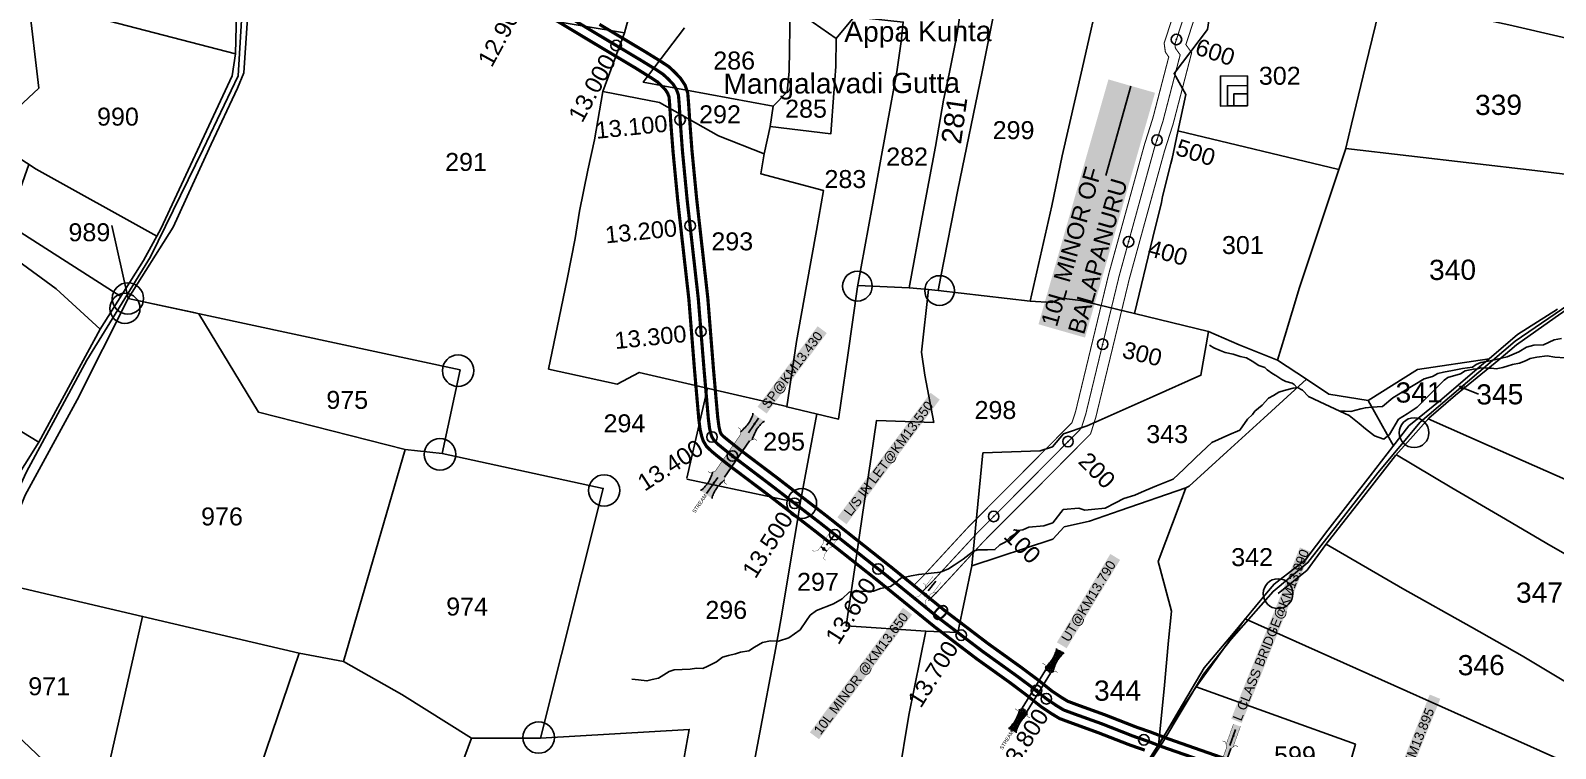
# Model space of a CAD drawing. Header units: millimetres. Extents: x 191342 to 235284, y 1600297 to 1616674.
# Drawn here: x 197835 to 199280, y 1610168 to 1610848 of the extents above; entities that cross this region are included whole.
import ezdxf
from ezdxf.enums import TextEntityAlignment as Align

# ---------------------------------------------------------------- set-up
doc = ezdxf.new("R2010")
doc.units = ezdxf.units.MM
doc.header["$LTSCALE"] = 15
doc.header["$PDMODE"] = 32
doc.header["$PDSIZE"] = 10
doc.linetypes.add('ACAD_ISO02W100', pattern=[15, 12, -3])
doc.linetypes.add('HIDDEN2', pattern=[0.1875, 0.125, -0.0625])
for name, color, linetype in [('BOUNDRY STONES', 240, 'Continuous'), ('CANAL1', 7, 'Continuous'), ('CS', 134, 'Continuous'), ('CSMark', 72, 'Continuous'), ('PAPER SIZE', 5, 'Continuous'), ('PLOTS', 7, 'Continuous'), ('PLOTS NO', 7, 'Continuous'), ('ROADS', 1, 'Continuous'), ('STREAMS', 4, 'Continuous'), ('STRUCTURE', 5, 'Continuous'), ('text2', 7, 'Continuous'), ('wells', 7, 'Continuous')]:
    doc.layers.add(name, color=color, linetype=linetype)
doc.styles.get("Standard").update_dxf_attribs({"font": 'arial.ttf'})
doc.dimstyles.get("Standard").update_dxf_attribs({"dimtxt": 0.18, "dimasz": 0.18, "dimexe": 0.18, "dimexo": 0.0625, "dimgap": 0.09, "dimtad": 0, "dimtih": 1, "dimtoh": 1, "dimdec": 4, "dimzin": 0, "dimdsep": 46, "dimtxsty": 'Standard', "dimcen": 0.09, "dimadec": 0, "dimazin": 0, "dimtfac": 1, "dimtdec": 4, "dimtofl": 0, "dimtmove": 0, "dimatfit": 3, "dimfxl": 1, "dimtolj": 1, "dimtzin": 0, "dimarcsym": 0})

# ---------------------------------------------------------------- blocks, each defined once
blk = doc.blocks.new('OT')
at = {"layer": 'STRUCTURE', "color": 190}
for points, const_width in [([(769751.4, 1706595.8), (769729.4, 1706595.8)], 0.5), ([(769751.4, 1706579), (769729.4, 1706579)], 0.5), ([(769775.2, 1706601.8), (769775.2, 1706597.8), (769769.2, 1706593.8), (769761.8, 1706593.8), (769754.4, 1706593.8), (769748.4, 1706597.8), (769748.4, 1706601.8)], 0.5), ([(769748.4, 1706573), (769748.4, 1706577), (769754.4, 1706581), (769761.8, 1706581), (769761.8, 1706581), (769761.8, 1706581), (769769.2, 1706581), (769775.2, 1706577), (769775.2, 1706573)], 0.5), ([(769761.8, 1706593.8), (769761.8, 1706581)], 2.5)]:
    blk.add_lwpolyline(points, dxfattribs=dict(at, const_width=const_width))
at = {"layer": 'STRUCTURE', "color": 0}
blk.add_circle((769761.8, 1706587.4), 1.87, dxfattribs=at)
blk.add_leader([(769732.6, 1706587.4), (769753.8, 1706587.4)], dimstyle='Standard', override={"dimasz": 10, "dimgap": 0.09, "dimtad": 0}, dxfattribs=at)
blk = doc.blocks.new('SP')
at = {"layer": 'STRUCTURE'}
h = blk.add_hatch(dxfattribs=at)
h.set_pattern_fill('DASH', color=256, scale=8, style=0)
h.set_pattern_definition([(0, (0, 0), (1, 1), [1, -1])])
edge = h.paths.add_edge_path()
edge.add_spline(control_points=[(769825.7, 1706742.1), (769825.3, 1706741.8), (769823.8, 1706740.8), (769820.9, 1706740.3), (769817, 1706739.7), (769811.4, 1706738.9), (769804, 1706739.7), (769798.4, 1706741), (769795.6, 1706741.6)], knot_values=[0, 0, 0, 0, 1.613557, 5.24513, 8.624976, 13.470124, 22.190216, 30.746377, 30.746377, 30.746377, 30.746377], degree=3, periodic=0)
edge.add_line((769795.6, 1706741.6), (769792.6, 1706739.6))
edge.add_line((769792.6, 1706739.6), (769732.6, 1706739.6))
edge.add_line((769732.6, 1706739.6), (769729.6, 1706741.6))
edge.add_spline(control_points=[(769729.6, 1706741.6), (769726.9, 1706740.9), (769721.3, 1706739.5), (769713.9, 1706738.5), (769708.3, 1706739.1), (769704.4, 1706739.6), (769701.5, 1706740), (769700, 1706741), (769699.5, 1706741.3)], knot_values=[0, 0, 0, 0, 8.556161, 17.276253, 22.121402, 25.501247, 29.13282, 30.746377, 30.746377, 30.746377, 30.746377], degree=3, periodic=0)
edge.add_line((769699.5, 1706741.3), (769699.5, 1706722.1))
edge.add_spline(control_points=[(769699.5, 1706722.1), (769700, 1706722.4), (769701.4, 1706723.4), (769704.3, 1706724), (769708.2, 1706724.5), (769713.8, 1706725.3), (769721.2, 1706724.5), (769726.8, 1706723.3), (769729.6, 1706722.6)], knot_values=[0, 0, 0, 0, 1.613557, 5.24513, 8.624976, 13.470124, 22.190216, 30.746377, 30.746377, 30.746377, 30.746377], degree=3, periodic=0)
edge.add_line((769729.6, 1706722.6), (769732.6, 1706724.6))
edge.add_line((769732.6, 1706724.6), (769792.6, 1706724.6))
edge.add_line((769792.6, 1706724.6), (769795.6, 1706722.6))
edge.add_spline(control_points=[(769795.6, 1706722.6), (769798.4, 1706723.3), (769803.9, 1706724.8), (769811.3, 1706725.8), (769817, 1706725.1), (769820.9, 1706724.7), (769823.8, 1706724.2), (769825.2, 1706723.3), (769825.7, 1706723)], knot_values=[0, 0, 0, 0, 8.556161, 17.276253, 22.121402, 25.501247, 29.13282, 30.746377, 30.746377, 30.746377, 30.746377], degree=3, periodic=0)
edge.add_line((769825.7, 1706723), (769825.7, 1706742.1))
h.paths.add_polyline_path([(769764.2, 1706732.1, -1), (769761.1, 1706732.1, -1)], flags=0)
h.paths.add_polyline_path([(769761.1, 1706732.1, 1), (769764.2, 1706732.1, 1)], flags=16)
at = {"layer": 'STRUCTURE', "const_width": 0.628}
for points in [[(769726.6, 1706747.6), (769726.6, 1706743.6), (769732.6, 1706739.6), (769792.6, 1706739.6), (769798.6, 1706743.6), (769798.6, 1706747.6)], [(769726.6, 1706716.6), (769726.6, 1706720.6), (769732.6, 1706724.6), (769792.6, 1706724.6), (769798.6, 1706720.6), (769798.6, 1706716.6)]]:
    blk.add_lwpolyline(points, dxfattribs=at)
at = {"layer": 'STRUCTURE', "color": 3}
blk.add_lwpolyline([(769732.6, 1706724.6), (769792.6, 1706724.6)], dxfattribs=at)
blk.add_lwpolyline([(769732.6, 1706724.6), (769792.6, 1706724.6)], dxfattribs=at)
at = {"layer": 'STRUCTURE', "color": 0}
blk.add_circle((769762.6, 1706732.1), 1.55, dxfattribs=at)
at = {"layer": 'STRUCTURE'}
for points in [[(769825.7, 1706742.1), (769824.3, 1706741.3), (769820.8, 1706740.3), (769817.5, 1706739.8), (769812.7, 1706739.2), (769804, 1706739.9), (769795.6, 1706741.6)], [(769699.5, 1706741.3), (769700.9, 1706740.5), (769704.4, 1706739.6), (769707.8, 1706739.2), (769712.6, 1706738.8), (769721.3, 1706739.7), (769729.6, 1706741.6)], [(769699.5, 1706722.1), (769700.9, 1706723), (769704.4, 1706724), (769707.7, 1706724.5), (769712.5, 1706725), (769721.2, 1706724.4), (769729.6, 1706722.6)], [(769825.7, 1706723), (769824.3, 1706723.8), (769820.8, 1706724.7), (769817.4, 1706725.1), (769812.6, 1706725.5), (769803.9, 1706724.6), (769795.6, 1706722.6)]]:
    blk.add_spline(points, degree=3, dxfattribs=at)
at = {"layer": 'STRUCTURE', "color": 0}
blk.add_text('STREAM', height=5, dxfattribs=at).set_placement((769684.3, 1706732.1), align=Align.MIDDLE_CENTER)
for points in [[(769727.4, 1706732.1), (769700.8, 1706732.1)], [(769824.4, 1706732.1), (769800.5, 1706732.1)]]:
    blk.add_leader(points, dimstyle='Standard', override={"dimasz": 10, "dimgap": 0.09, "dimtad": 0}, dxfattribs=at)
blk = doc.blocks.new('UT')
at = {"layer": 'STRUCTURE'}
h = blk.add_hatch(dxfattribs=at)
h.set_pattern_fill('DASH', color=150, scale=8, angle=-39.6278, style=0)
h.set_pattern_definition([(320.372247933, (-4370.464, -6260.8811), (1.40800153113, 0.132407282), [1, -1])])
h.paths.add_polyline_path([(765163, 1700681.9), (765165.6, 1700680.6), (765167.2, 1700680.3), (765169.1, 1700680), (765172.4, 1700679.6), (765176.4, 1700679.3), (765179.5, 1700679.5), (765183.1, 1700679.9), (765187.7, 1700680.9), (765188.9, 1700681.2), (765193.1, 1700682.2), (765196.1, 1700680.2), (765196.1, 1700672.2), (765193.1, 1700670.2), (765190.5, 1700670.8), (765188.1, 1700671.3), (765185.5, 1700671.8), (765183.6, 1700672.1), (765181, 1700672.5), (765180.3, 1700672.5), (765178.5, 1700672.6), (765176.7, 1700672.6), (765174.6, 1700672.5), (765172.5, 1700672.3), (765170.4, 1700672), (765168.5, 1700671.7), (765166.1, 1700671.2), (765165, 1700670.8), (765163, 1700669.7)])
h.paths.add_polyline_path([(765259.1, 1700682.2), (765256.1, 1700680.2), (765256.1, 1700672.2), (765259.1, 1700670.2), (765261.9, 1700671), (765264.4, 1700671.6), (765266.4, 1700672), (765269.1, 1700672.5), (765272.7, 1700673), (765276.1, 1700673.1), (765278.6, 1700672.9), (765281.2, 1700672.7), (765283.9, 1700672.3), (765286.4, 1700671.9), (765288, 1700671.3), (765289.2, 1700670.6), (765289.1, 1700682.7), (765287.6, 1700681.8), (765285.7, 1700681.2), (765283, 1700680.7), (765281.2, 1700680.4), (765276.7, 1700679.9), (765272.7, 1700679.9), (765268.7, 1700680.3), (765264.8, 1700681), (765261.2, 1700681.7)])
at = {"layer": 'STRUCTURE', "color": 150, "const_width": 0.628}
for points in [[(765190.1, 1700688.2), (765190.1, 1700684.2), (765196.1, 1700680.2), (765256.1, 1700680.2), (765262.1, 1700684.2), (765262.1, 1700688.2)], [(765190.1, 1700664.2), (765190.1, 1700668.2), (765196.1, 1700672.2), (765256.1, 1700672.2), (765262.1, 1700668.2), (765262.1, 1700664.2)]]:
    blk.add_lwpolyline(points, dxfattribs=at)
at = {"layer": 'STRUCTURE', "color": 150}
for points in [[(765196.1, 1700680.2), (765256.1, 1700680.2)], [(765196.1, 1700672.2), (765256.1, 1700672.2)], [(765196.1, 1700672.2), (765256.1, 1700672.2)]]:
    blk.add_lwpolyline(points, dxfattribs=at)
at = {"layer": 'STRUCTURE', "color": 0}
blk.add_circle((765226.1, 1700676.2), 1.89, dxfattribs=at)
at = {"layer": 'STRUCTURE', "color": 150}
for points in [[(765163, 1700681.9), (765164.4, 1700681.1), (765167.9, 1700680.2), (765171.2, 1700679.8), (765176.1, 1700679.4), (765184.7, 1700680.3), (765193.1, 1700682.2)], [(765163, 1700669.7), (765164.3, 1700670.6), (765167.8, 1700671.6), (765171.2, 1700672.1), (765176, 1700672.6), (765184.7, 1700672), (765193.1, 1700670.2)], [(765289.1, 1700682.7), (765287.8, 1700681.9), (765284.3, 1700680.9), (765280.9, 1700680.4), (765276.1, 1700679.8), (765267.4, 1700680.5), (765259.1, 1700682.2)], [(765289.2, 1700670.6), (765287.8, 1700671.4), (765284.2, 1700672.3), (765280.9, 1700672.7), (765276.1, 1700673.1), (765267.4, 1700672.2), (765259.1, 1700670.2)]]:
    blk.add_spline(points, degree=3, dxfattribs=at)
at = {"layer": 'STRUCTURE', "color": 0}
blk.add_text('STREAM', height=5, dxfattribs=at).set_placement((765148.2, 1700675.8), align=Align.MIDDLE_CENTER)
for points in [[(765190.9, 1700676), (765164.2, 1700675.8)], [(765289.3, 1700676.7), (765265.4, 1700676.4)]]:
    blk.add_leader(points, dimstyle='Standard', override={"dimasz": 10, "dimgap": 0.09, "dimtad": 0}, dxfattribs=at)
blk = doc.blocks.new('SLB')
at = {"layer": 'STRUCTURE'}
h = blk.add_hatch(dxfattribs=at)
h.set_pattern_fill('DOTS', color=6, scale=20, angle=320.3722, style=0)
h.set_pattern_definition([(320.372247934, (-159.4327, -72.9564), (1.2786241598, 0.5641323054), [0, -1.25])])
h.paths.add_polyline_path([(769699.5, 1706871.1), (769699.5, 1706861.1), (769729.1, 1706861.1), (769732.1, 1706863.1), (769792.1, 1706863.1), (769795.1, 1706861.1), (769824.7, 1706861.1), (769824.7, 1706871.1), (769795.1, 1706871.1), (769792.1, 1706869.1), (769732.1, 1706869.1), (769729.1, 1706871.1)])
at = {"layer": 'STRUCTURE', "color": 6, "linetype": 'ACAD_ISO02W100', "ltscale": 0.5, "const_width": 0.5}
for points in [[(769699.5, 1706871.1), (769729.1, 1706871.1)], [(769795.1, 1706871.1), (769824.7, 1706871.1)], [(769699.5, 1706861.1), (769729.1, 1706861.1)], [(769795.1, 1706861.1), (769824.7, 1706861.1)]]:
    blk.add_lwpolyline(points, dxfattribs=at)
at = {"layer": 'STRUCTURE', "color": 6, "const_width": 0.628}
for points in [[(769726.1, 1706877.1), (769726.1, 1706873.1), (769732.1, 1706869.1), (769792.1, 1706869.1), (769798.1, 1706873.1), (769798.1, 1706877.1)], [(769726.1, 1706855.1), (769726.1, 1706859.1), (769732.1, 1706863.1), (769792.1, 1706863.1), (769798.1, 1706859.1), (769798.1, 1706855.1)]]:
    blk.add_lwpolyline(points, dxfattribs=at)
at = {"layer": 'STRUCTURE', "color": 6}
blk.add_lwpolyline([(769732.1, 1706863.1), (769792.1, 1706863.1)], dxfattribs=at)
blk.add_lwpolyline([(769732.1, 1706863.1), (769792.1, 1706863.1)], dxfattribs=at)
at = {"layer": 'STRUCTURE', "color": 0}
blk.add_circle((769762.1, 1706866.1), 1.24, dxfattribs=at)
for points in [[(769703.8, 1706866), (769726.7, 1706866)], [(769818.6, 1706865.8), (769795.7, 1706865.8)]]:
    blk.add_leader(points, dimstyle='Standard', override={"dimasz": 10, "dimgap": 0.09, "dimtad": 0}, dxfattribs=at)

msp = doc.modelspace()

# ---------------------------------------------------------------- linework, layer by layer
at = {"layer": 'BOUNDRY STONES', "color": 1}
for points in [[(197927.1, 1610594.2), (197911.6, 1610663.2)], [(197927.1, 1610594.2), (197991, 1610580.5)]]:
    msp.add_lwpolyline(points, dxfattribs=at)
for centre, radius in [((198618.3, 1610605.9), 14.1), ((197926.9, 1610594.2), 14.9), ((198696.2, 1610601.7), 14.1), ((197924.1, 1610584.8), 14.3), ((198239.9, 1610525.9), 14.9), ((199145.9, 1610467.1), 14.1), ((198222.7, 1610446.6), 14.9), ((198378.3, 1610412.4), 14.9), ((198565.6, 1610400.1), 14.1), ((199017, 1610314.7), 14.1), ((198316.2, 1610178.5), 14.9)]:
    msp.add_circle(centre, radius, dxfattribs=at)
at = {"layer": 'CANAL1', "color": 200}
for points, const_width in [([(198671.5, 1610322.3), (198680.6, 1610331.4), (198724, 1610378.4), (198767.1, 1610421.6), (198821.7, 1610476.7), (198825.1, 1610487.2), (198856.6, 1610617.7), (198890.3, 1610739.7), (198898.3, 1610764.9), (198913.4, 1610822.9), (198910.2, 1610827.5), (198909, 1610836), (198940.8, 1610932.7)], 1), ([(198685.7, 1610308.2), (198695, 1610317.6), (198738.4, 1610364.6), (198781.3, 1610407.5), (198839.3, 1610466), (198844.3, 1610481.9), (198876, 1610612.7), (198909.4, 1610734), (198917.5, 1610759.3), (198935.1, 1610826.9), (198929.6, 1610834.6), (198959.7, 1610926.1)], 1), ([(198319.6, 1610865.4), (198364.5, 1610838.4), (198407.9, 1610812.5), (198422, 1610803.7), (198428.6, 1610799.4), (198432.4, 1610795.9), (198436.5, 1610791.6), (198438.6, 1610788.3), (198439.8, 1610785), (198440.4, 1610777.9), (198441.5, 1610760), (198443.6, 1610732.9), (198448.1, 1610686.3), (198458.6, 1610593.3), (198464, 1610525.8), (198468, 1610479.9), (198469.3, 1610469.7), (198470.8, 1610463.6), (198472.3, 1610459.2), (198475.3, 1610454.2), (198479.9, 1610449.7), (198485.2, 1610445.3), (198495.6, 1610437), (198531.2, 1610410.2), (198578.7, 1610373.6), (198639.4, 1610325.6), (198691.6, 1610283.2), (198731.6, 1610252.8), (198763.1, 1610230.3), (198778.9, 1610218.4), (198792.2, 1610207.8), (198801.9, 1610201.3), (198809.8, 1610196.5), (198821.4, 1610192.2), (198846.7, 1610183), (198876.8, 1610171.3), (198890.7, 1610166.5)], 3), ([(198373.8, 1610853.8), (198417.3, 1610827.8), (198431.7, 1610818.9), (198439.6, 1610813.7), (198445, 1610808.7), (198450.6, 1610802.8), (198454.9, 1610796.4), (198457.5, 1610788.9), (198458.3, 1610779.2), (198459.5, 1610761.2), (198461.5, 1610734.5), (198466, 1610688.2), (198476.5, 1610595), (198481.9, 1610527.3), (198485.9, 1610481.9), (198487.1, 1610472.9), (198488.1, 1610468.6), (198488.7, 1610466.8), (198489.5, 1610465.5), (198491.9, 1610463.1), (198496.6, 1610459.3), (198506.7, 1610451.2), (198542.1, 1610424.5), (198589.7, 1610387.8), (198650.6, 1610339.6), (198702.7, 1610297.4), (198742.3, 1610267.3), (198773.7, 1610244.8), (198789.9, 1610232.7), (198802.8, 1610222.4), (198811.6, 1610216.5), (198817.7, 1610212.8), (198827.6, 1610209.1), (198853.1, 1610199.9), (198883, 1610188.2), (198896.9, 1610183.4), (198911.4, 1610177.8), (198969.1, 1610157.6)], 3)]:
    msp.add_lwpolyline(points, dxfattribs=dict(at, const_width=const_width))
at = {"layer": 'CANAL1', "color": 1, "linetype": 'HIDDEN2', "ltscale": 4, "const_width": 1}
msp.add_lwpolyline([(198678.6, 1610315.3), (198687.8, 1610324.5), (198731.2, 1610371.5), (198774.2, 1610414.6), (198830.5, 1610471.3), (198834.7, 1610484.6), (198866.3, 1610615.2), (198899.8, 1610736.8), (198907.9, 1610762.1), (198924.2, 1610824.9), (198919.7, 1610831.2), (198919.2, 1610835), (198950.2, 1610929.4)], dxfattribs=at)
at = {"layer": 'CANAL1', "color": 3, "linetype": 'HIDDEN2', "ltscale": 4, "true_color": 0x00ff00, "const_width": 3}
msp.add_lwpolyline([(198324.2, 1610873.2), (198369.1, 1610846.1), (198412.6, 1610820.1), (198426.9, 1610811.3), (198434.1, 1610806.5), (198438.7, 1610802.3), (198443.6, 1610797.2), (198446.7, 1610792.3), (198448.7, 1610786.9), (198449.4, 1610778.6), (198450.5, 1610760.6), (198452.5, 1610733.7), (198457, 1610687.2), (198467.5, 1610594.1), (198473, 1610526.5), (198477, 1610480.9), (198478.2, 1610471.3), (198479.4, 1610466.1), (198480.5, 1610463), (198482.4, 1610459.9), (198485.9, 1610456.4), (198490.9, 1610452.3), (198501.2, 1610444.1), (198536.6, 1610417.3), (198584.2, 1610380.7), (198645, 1610332.6), (198697.1, 1610290.3), (198737, 1610260), (198768.4, 1610237.5), (198784.4, 1610225.6), (198797.5, 1610215.1), (198806.7, 1610208.9), (198813.7, 1610204.6), (198824.5, 1610200.6), (198849.9, 1610191.5), (198879.9, 1610179.7), (198893.8, 1610174.9), (198908.3, 1610169.3), (198966.1, 1610149.2)], dxfattribs=at)
at = {"layer": 'CS'}
for p in [(198920.7, 1610839.5), (198902.2, 1610744.2), (198875.3, 1610647.9), (198850.7, 1610550.9), (198817.9, 1610458.7), (198747.4, 1610387.8)]:
    msp.add_point(p, dxfattribs=at)
at = {"layer": 'PLOTS', "color": 0}
for points in [[(199460.7, 1610802.9), (199341, 1610829), (199235.8, 1610853.3), (199115.5, 1610879.3), (198961.3, 1610922.8), (198926.6, 1610927.3), (198860, 1610939.5), (198841.3, 1610944.1), (198805.9, 1610952.7), (198796.7, 1610954.9), (198769.3, 1610961.6), (198753, 1610965.5), (198768, 1611035.9), (198795.3, 1611053.2), (198803.2, 1611069), (198822.6, 1611110.7), (198831.7, 1611135.1), (198841.4, 1611178.8), (198851.9, 1611226.1), (198862.8, 1611272.6)], [(197768, 1611165.1), (197866.9, 1611204.8), (197923.8, 1611228.6), (198037.1, 1611230), (198097.8, 1611224.3), (198117.6, 1611216.5), (198118.3, 1611197.8), (198089.1, 1611104.9), (198083.9, 1611083.3), (198074.6, 1611067.1), (198057, 1611009.5), (198045.1, 1610960.5), (198043.1, 1610925.2), (198040, 1610854.8), (198036.8, 1610807.8), (198030.8, 1610793.2), (198005.7, 1610740.3), (197988.1, 1610701.7), (197969.9, 1610661.6), (197927.1, 1610594.2)], [(199163.1, 1611053.6), (199142.5, 1610975.5), (199126.3, 1610914.7), (199115.5, 1610879.3), (199099.8, 1610814.2), (199086.6, 1610759.2), (199081, 1610735.4), (199074.6, 1610716.4), (199054.7, 1610656.6), (199037.4, 1610604.5), (199023.5, 1610558.5), (199016.6, 1610535.7), (198980, 1610550.4), (198951.1, 1610562.8), (198880.8, 1610580), (198829.8, 1610592.4), (198811.6, 1610594.5), (198802.7, 1610590.5), (198782.2, 1610591.8)], [(198769.3, 1610961.6), (198750.1, 1610876.6), (198736.7, 1610808.7), (198713.6, 1610697.2), (198697.3, 1610614.9), (198694.8, 1610601.7), (198685.7, 1610602.6), (198667.3, 1610604.4), (198679.6, 1610671.1), (198692.4, 1610738), (198699.8, 1610782), (198705.4, 1610806.9), (198712.6, 1610843.2), (198718, 1610879.1), (198720.5, 1610892.3)], [(198694.8, 1610601.7), (198782.2, 1610591.8), (198802.7, 1610681.8), (198812.3, 1610729.4), (198831.2, 1610811.6), (198850.1, 1610894), (198861.1, 1610939.3)], [(198880.8, 1610580), (198898.4, 1610652.1), (198906.4, 1610685.1), (198907.4, 1610690.8), (198915.4, 1610722.1), (198916.6, 1610726.8), (198922, 1610752.3), (198929.5, 1610787.4), (198918.5, 1610807.1), (198950.1, 1610848.9), (198955.9, 1610886.1), (198961.3, 1610922.8)], [(198554.5, 1610870.7), (198598.2, 1610840.5), (198615.2, 1610860.8), (198612.6, 1610880), (198577.9, 1610898.1)], [(198281.1, 1610865), (198397.6, 1610845.6), (198407.5, 1610881.7)], [(198554.5, 1610870.7), (198553.5, 1610809.4), (198551.9, 1610789.9), (198538.6, 1610776.2), (198415.3, 1610799), (198454.6, 1610850.4)], [(198615.2, 1610860.8), (198661.7, 1610856), (198659.8, 1610837.5), (198655.7, 1610808.9), (198646.6, 1610758.9), (198638.7, 1610715.7), (198632.4, 1610681), (198618.5, 1610605.1), (198609.2, 1610540.5), (198600.5, 1610480), (198551.3, 1610491.6), (198560.6, 1610553.5), (198570, 1610606.2), (198579.5, 1610658.7), (198586.2, 1610696.4), (198526.9, 1610712.1), (198530.1, 1610731.1)], [(198397.6, 1610845.6), (198377, 1610790.1), (198430.7, 1610779.7), (198486.8, 1610748.3), (198530.1, 1610731.1), (198535.6, 1610757.2), (198538.6, 1610776.2)], [(198535.6, 1610757.2), (198593.2, 1610750.2), (198596.1, 1610788.7), (198598, 1610814), (198598.2, 1610840.5)], [(199081.2, 1610736.3), (199260.2, 1610715.3), (199304.4, 1610710.1), (199322.3, 1610766.1), (199335.9, 1610813), (199341, 1610829)], [(198377, 1610790.1), (198369, 1610744.5), (198362.9, 1610715.6), (198354.8, 1610677), (198350.8, 1610651.1), (198343.1, 1610612.6), (198335.7, 1610575.9), (198325.6, 1610527.3)], [(199479.4, 1610798.7), (199459.4, 1610746.7), (199443.1, 1610699.4), (199425.5, 1610648.1), (199396.8, 1610616.5), (199351.1, 1610614.7), (199327.7, 1610609.7), (199279.7, 1610576.1), (199242.9, 1610550.2), (199226.3, 1610536.1), (199185.2, 1610502.5), (199159.8, 1610480.8), (199145, 1610464.2), (199128.4, 1610445.5), (199097.8, 1610406.6), (199071.4, 1610372.9), (199062.2, 1610361.2), (199044.6, 1610337.1), (199017.2, 1610314.9)], [(198922.1, 1610753), (199074.6, 1610716.4)], [(198683.2, 1610279.3), (198607.8, 1610284.2), (198615.9, 1610339.6), (198623.6, 1610391.8), (198631.3, 1610444), (198636.4, 1610478.6), (198690.6, 1610476.9), (198682.3, 1610521.5), (198679.2, 1610543.5), (198685.7, 1610602.6)], [(198618.8, 1610606.5), (198667.3, 1610604.4)], [(197927.1, 1610594.2), (198241.7, 1610526.5), (198224.9, 1610447.5), (198377.4, 1610414.3), (198318, 1610177.9), (198459, 1610186.2), (198447.8, 1610124.2), (198804.6, 1610035), (198818.8, 1610072.1), (198889.8, 1610150.1), (198914, 1610188.4), (198939.4, 1610226.6), (198985.8, 1610290.9), (199313.4, 1610144.3), (199321.7, 1610167.4), (199473, 1610144.6), (199753.8, 1610113.8)], [(199281.7, 1610584.2), (199244, 1610560.1), (199217.2, 1610537.1), (199149.2, 1610527), (199102.3, 1610497.5), (199065.1, 1610503.5), (199044, 1610517.7), (199016.6, 1610535.7)], [(198929.5, 1610414.8), (198867.3, 1610393.5), (198838.2, 1610383.5), (198814.4, 1610377.9), (198803.6, 1610366.2), (198726.9, 1610341), (198737.2, 1610448), (198791.6, 1610450), (198803.3, 1610453.6), (198813.6, 1610466), (198836.2, 1610473.7), (198898.6, 1610501.4), (198943.9, 1610521.5), (198951.1, 1610562.8)], [(198863.3, 1610098.7), (198870.3, 1610114.3), (198885.9, 1610144.1), (198904.7, 1610172.5), (198923.3, 1610204.3), (198946.8, 1610244.5), (198974.6, 1610277.4), (199006, 1610315.2), (199013.2, 1610323.8), (199034.3, 1610340), (199042.6, 1610346.4), (199064.3, 1610374.7), (199104.2, 1610426.3), (199125.6, 1610453.9), (199140.8, 1610473.5), (199172.3, 1610498.8), (199207.9, 1610529.4), (199217.2, 1610537.1)], [(198325.6, 1610527.3), (198390.6, 1610513.2), (198411.5, 1610524.2), (198477.3, 1610509), (198551.3, 1610492)], [(198903.8, 1610171.1), (198908.9, 1610224.6), (198913.3, 1610270.3), (198916, 1610298.2), (198905.2, 1610338.3), (198903.4, 1610345.1), (198924.1, 1610400.5), (198929.5, 1610414.8), (198932.7, 1610416.4), (198968.9, 1610449.4), (199003.4, 1610480.8), (199044, 1610517.7)], [(198476.2, 1610509.3), (198456.8, 1610424.2)], [(199126.3, 1610454.8), (199102.3, 1610497.5)], [(198456.5, 1610423), (198564, 1610400.4), (198580, 1610484.9)], [(199159.3, 1610480.3), (199217, 1610454.7), (199292.2, 1610421.4), (199397.5, 1610374.1), (199484.7, 1610338.5), (199543.3, 1610314.7)], [(199435.5, 1610265.4), (199398.8, 1610288), (199354.4, 1610314.2), (199316.7, 1610336.5), (199275.5, 1610359.9), (199228.6, 1610387.4), (199181.7, 1610415), (199129.1, 1610446.3)], [(198511.7, 1610108.2), (198539.9, 1610258.2), (198546.5, 1610293.5), (198555, 1610344.7), (198562.1, 1610387.8), (198564, 1610400.4)], [(199062.6, 1610361.7), (199134.9, 1610319.6), (199200.3, 1610282.9), (199248.4, 1610255.8), (199294, 1610228.5), (199354.2, 1610194.8), (199350.3, 1610184.2)], [(198637.3, 1610076.8), (198657.4, 1610140.2), (198667.2, 1610199.8), (198683.2, 1610279.3), (198713.5, 1610277.9), (198726.9, 1610341)]]:
    msp.add_lwpolyline(points, dxfattribs=at)
at = {"layer": 'PLOTS'}
for points in [[(197743.8, 1610245.8), (197777.1, 1610330.1), (197816.1, 1610415.9), (197842.5, 1610458.2), (197900.5, 1610565.1), (197941.7, 1610630.3), (197958.2, 1610660), (198003.5, 1610757.7), (198025.9, 1610805.1), (198028.9, 1610825.9), (198031.2, 1610917.7), (198035.8, 1610976.2), (198059, 1611043.2), (198080, 1611101.1), (198107.2, 1611192.3), (198108, 1611211.6), (198097.8, 1611224.3)], [(197903.9, 1611142.1), (197823.9, 1610910.4), (197832.6, 1610876.6), (198028.9, 1610825.9)], [(197900.5, 1610565.1), (197859, 1610603.3), (197780.7, 1610660.4), (197619.8, 1610759.4), (197436.3, 1610825.7), (197425.7, 1610935.2), (197454.4, 1611036.4)], [(197832.6, 1610876.6), (197842.5, 1610793.3), (197792.9, 1610747.4), (197840, 1610716.5), (197954.4, 1610653.2)], [(197833.1, 1610721), (197813.2, 1610664.6), (197920.2, 1610596.2)], [(197508.5, 1610468.3), (197556.1, 1610628.5), (197565.6, 1610673), (197591.8, 1610653.2), (197567.6, 1610589.6), (197627.4, 1610572.7), (197717.4, 1610546.6), (197741.6, 1610534.8), (197735.6, 1610522.7), (197842.5, 1610458.2)], [(197670.3, 1609172.4), (197652.6, 1609309.1), (197655, 1609575.2), (197696.5, 1609664), (197709.7, 1609743.7), (197709.8, 1609951.9), (197712.3, 1610055.6), (197738.6, 1610162.9), (197754.9, 1610215.9), (197796.4, 1610326.8), (197829.5, 1610407.9), (197878.9, 1610498.1), (197927.1, 1610594.2)], [(197994.3, 1610579.8), (198050.7, 1610486.7), (198189.7, 1610451.3), (198224.9, 1610447.5)], [(198189.7, 1610451.3), (198131.2, 1610250.4), (198089.3, 1610258.2), (197940.9, 1610293.2), (197796.4, 1610326.8)], [(197879.1, 1610085.9), (197892.1, 1610078.1), (197940.9, 1610293.2)], [(197892.1, 1610078.1), (197996.7, 1609986.6), (198089.3, 1610258.2)], [(198131.2, 1610250.4), (198186.6, 1610219.1), (198252.5, 1610178), (198318, 1610177.9)], [(197762.6, 1610236.5), (197866.3, 1610138.5), (197879.1, 1610085.9), (197740.4, 1610168.7)], [(199073.1, 1610110.9), (199090.3, 1610172.2), (198939.4, 1610226.6)], [(197996.7, 1609986.6), (198032.8, 1609967.9), (198075.1, 1609949.5), (198087.1, 1609950.7), (198107.2, 1609947.4), (198153.5, 1609918.4), (198236.8, 1610135.2), (198252.5, 1610178)]]:
    msp.add_lwpolyline(points, dxfattribs=at)
at = {"layer": 'PLOTS NO', "color": 0}
for points in [[(199191.1, 1610508.4), (199189, 1610510.8), (199193.6, 1610511.4)], [(199189, 1610510.8), (199206.9, 1610503.5)]]:
    msp.add_lwpolyline(points, dxfattribs=at)
at = {"layer": 'ROADS', "color": 1}
msp.add_lwpolyline([(197727.6, 1610202.8), (197770.7, 1610300.4), (197830.8, 1610430.1), (197888.1, 1610535.9), (197948.5, 1610633.7), (197998.4, 1610735.6), (198031.4, 1610804.9), (198039.5, 1610942.2), (198041.5, 1610977.5), (198081.7, 1611094.1), (198113.3, 1611196.3), (198113.9, 1611213.4), (198107.7, 1611220.4)], dxfattribs=at)
at = {"layer": 'ROADS'}
msp.add_lwpolyline([(199298.6, 1610592.6), (199241.6, 1610553.8), (199196.6, 1610515.2), (199151.7, 1610477), (199111.6, 1610429), (199045.3, 1610344.1), (199012.2, 1610316.9), (198972.6, 1610271.6), (198946.4, 1610238.4), (198907.9, 1610174), (198889.4, 1610146.7)], dxfattribs=at)
at = {"layer": 'STREAMS'}
for points in [[(198952, 1610550.1), (198956, 1610547.6), (198962.1, 1610545), (198967, 1610542.9), (198974.5, 1610541.5), (198981, 1610539.3), (198987.2, 1610538), (198992.3, 1610534.8), (198998.6, 1610530.7), (199004.6, 1610529), (199006.8, 1610526.5), (199012.1, 1610523), (199014.9, 1610521.2), (199020.5, 1610517.6), (199024.3, 1610515.5), (199030.4, 1610514.1), (199032.2, 1610512.6), (199035, 1610509.5)], [(199075.5, 1610487.6), (199080.6, 1610487.4), (199086, 1610487.2), (199095.3, 1610489.6), (199099.7, 1610490.8), (199105.8, 1610491.3), (199116, 1610492), (199125.9, 1610500), (199155.4, 1610518.2), (199163.2, 1610520.4), (199168.3, 1610523.2), (199173.7, 1610524.3), (199182.2, 1610525.9), (199191.9, 1610528), (199201.2, 1610529.2), (199204.6, 1610531.6), (199209.3, 1610533.6), (199218.1, 1610535.1), (199234.1, 1610538.9), (199245.2, 1610543.6), (199252.5, 1610548), (199259.5, 1610550), (199268.5, 1610550.3), (199278.5, 1610555.1), (199285.5, 1610556.2)], [(199289, 1610538.1), (199279.2, 1610538.7), (199271.9, 1610539.8), (199262.2, 1610538.6), (199255.9, 1610537.3), (199251.4, 1610535.3), (199245.7, 1610532.9), (199239.3, 1610531.8), (199235.2, 1610530.4), (199230.1, 1610528.7), (199223.6, 1610527.5), (199219.4, 1610528.1), (199214.8, 1610528.3), (199209, 1610528.6), (199205.8, 1610527.6), (199202.1, 1610527.4), (199194.4, 1610525.8), (199189.8, 1610523), (199177.8, 1610519.4), (199174.3, 1610516.9), (199148.9, 1610491.3), (199139.2, 1610485), (199131.2, 1610479.9), (199122.5, 1610465.4), (199117.1, 1610461.1), (199108.4, 1610464.1), (199100, 1610470.8), (199093.9, 1610475.8), (199084.5, 1610483.4), (199080.3, 1610485.4), (199075.5, 1610487.6), (199061.4, 1610494.1), (199045.7, 1610501.3), (199040.1, 1610507.5), (199035.3, 1610509.8), (199031.2, 1610509.3), (199022.9, 1610507), (199017.8, 1610505.5), (199012.8, 1610502.2), (199008, 1610499.8), (199001.9, 1610493.2), (198995.1, 1610487.5), (198992.9, 1610484.2), (198987.9, 1610479.9), (198980.7, 1610469.6), (198970.2, 1610465), (198954.2, 1610457.8), (198939.2, 1610443.6), (198927.8, 1610432.7), (198917.5, 1610423), (198908.2, 1610419.3), (198901.8, 1610416.7), (198892, 1610412.7), (198887.4, 1610410.9), (198881.2, 1610407.9), (198870.9, 1610404.7), (198862.9, 1610400.6), (198853.2, 1610395.7), (198840.1, 1610394.4), (198833.9, 1610393.8), (198828.2, 1610395.7), (198813.4, 1610394.3), (198803.5, 1610381.9), (198795.1, 1610378.8), (198780.7, 1610377.6), (198775.2, 1610375.1), (198770.2, 1610374.6), (198766.9, 1610370.8), (198762.7, 1610367.8), (198759, 1610363.7), (198753.4, 1610360.8), (198748.7, 1610356.4), (198741.5, 1610356.2), (198732.9, 1610356.1), (198728.2, 1610354.8), (198724.3, 1610351.7), (198718.7, 1610347.3), (198710, 1610341.8), (198704.6, 1610338.2), (198697.2, 1610334.9), (198688.2, 1610334), (198676.5, 1610333), (198669.4, 1610331.6), (198659.6, 1610329.5), (198654.3, 1610325), (198649.6, 1610321.5), (198640.2, 1610319.6), (198633.7, 1610317), (198626.5, 1610317.1), (198610.4, 1610316), (198603.9, 1610309.7), (198595.5, 1610305), (198579.6, 1610298.7), (198573.7, 1610294.4), (198570.2, 1610289.3), (198564, 1610280.4), (198553.2, 1610272.9), (198543.5, 1610269.8), (198536.1, 1610270.1), (198528.3, 1610268.6), (198520.8, 1610264), (198515.5, 1610260.7), (198507.5, 1610259.2), (198502.9, 1610257.8), (198496.2, 1610256.1), (198490.5, 1610254.7), (198484.9, 1610250), (198476.5, 1610246.1), (198471.9, 1610243.9), (198465.7, 1610244.2), (198459.9, 1610243.3), (198444.6, 1610242.6), (198439.8, 1610240.9), (198429.7, 1610234.6), (198423.9, 1610233.3), (198418.8, 1610232.1), (198410.8, 1610233), (198404.4, 1610233.6)]]:
    msp.add_lwpolyline(points, dxfattribs=at)
at = {"layer": 'text2', "color": 2}
for p in [(198389.7, 1610833.8), (198450.3, 1610763.3), (198459.8, 1610663.1), (198470, 1610563), (198480.5, 1610463), (198558.8, 1610400.2), (198638, 1610338.1), (198716.7, 1610275.4), (198797.4, 1610215.2), (198889.8, 1610176.3)]:
    msp.add_point(p, dxfattribs=at)
at = {"layer": 'text2', "color": 2, "linetype": 'Continuous'}
for p in [(198499.9, 1610445.1, 1), (198596.9, 1610370.6, 1), (198787.9, 1610222.8, 1)]:
    msp.add_point(p, dxfattribs=at)
at = {"layer": 'text2', "color": 3}
msp.add_point((198788, 1610223, 1), dxfattribs=at)
at = {"layer": 'wells'}
for points in [[(198988.1, 1610776.6), (198962.4, 1610776.4), (198962.3, 1610804.8), (198987.9, 1610804.9)], [(198988.1, 1610776.6), (198969.1, 1610776.5), (198969, 1610795.7), (198988, 1610795.8)], [(198988.1, 1610776.6), (198975.1, 1610776.5), (198975.1, 1610788), (198988, 1610788.1)]]:
    msp.add_lwpolyline(points, close=True, dxfattribs=at)

# ---------------------------------------------------------------- block references
at = {"layer": 'STRUCTURE', "color": 0}
for name, p, xscale, yscale, zscale, rotation in [('SP', (875892.4, 488474, 1), 0.7, 0.7, 0.7, 55.39768182643469), ('OT', (-298449.2, 2533458, 1), 0.5599999999999999, 0.5599999999999999, 0.5599999999999999, 232.5777663997383), ('OT', (-298353, 2533414.6), 0.5599999999999999, 0.5599999999999999, 0.5599999999999999, 232.5777663997383), ('UT', (936476.1, 533202.6, 1), 0.7, 0.7, 0.7, 58.63413886181459), ('SLB', (1140861.9, 698704.8, 4), 0.7, 0.7, 0.7, 70.21582557615335)]:
    msp.add_blockref(name, p, dxfattribs=dict(at, xscale=xscale, yscale=yscale, zscale=zscale, rotation=rotation))

# ---------------------------------------------------------------- texts
at = {"layer": 'CSMark', "color": 1}
for s, rotation, p in [('12.900', 61.366, (198264.7, 1610816)), ('600', 341.8031, (198939.7, 1610833.3)), ('13.000', 61.366, (198350.5, 1610763.6)), ('13.100', 5.7867, (198370.2, 1610753.3)), ('500', 342.3559, (198921.2, 1610738.1)), ('13.200', 5.7867, (198379.2, 1610654.3)), ('400', 344.5669, (198894.6, 1610642.5)), ('13.300', 5.7867, (198388.2, 1610554.2)), ('300', 346.4166, (198870.2, 1610546.2)), ('13.400', 33.0118, (198412.3, 1610417.8)), ('200', 315.2542, (198832.2, 1610444.6)), ('13.500', 57.6382, (198514.9, 1610332.3)), ('100', 314.9881, (198761.6, 1610373.6)), ('13.600', 57.6382, (198593.7, 1610269.7)), ('0', 315.1352, (198692.8, 1610301.2)), ('13.700', 57.6382, (198671.6, 1610209.8)), ('13.800', 57.6382, (198757.2, 1610145.7))]:
    msp.add_text(s, height=16, rotation=rotation, dxfattribs=at).set_placement(p, align=Align.MIDDLE_LEFT)
at = {"layer": 'PLOTS NO', "color": 0}
for s, height, rotation, p in [('Appa Kunta', 19.12, 0.279, (198605.9, 1610837.2)), ('Mangalavadi Gutta', 19.122, 0.279, (198491.4, 1610787.9)), ('281', 19.12, 81.9587, (198716.4, 1610739.6)), ('339', 19.12, 0.279, (199203.7, 1610767.9)), ('340', 19.12, 0.279, (199160.1, 1610611.7)), ('341', 19.12, 0.279, (199128.4, 1610495.6)), ('345', 19.12, 0.279, (199204.9, 1610493.8)), ('347', 19.12, 0.279, (199242.5, 1610306.1)), ('346', 19.12, 0.279, (199187.3, 1610237.4)), ('344', 19.12, 0.279, (198842.6, 1610213.3))]:
    msp.add_text(s, height=height, rotation=rotation, dxfattribs=at).set_placement(p)
at = {"layer": 'PLOTS NO'}
for s, p in [('286', (198481.7, 1610811)), ('302', (198998.8, 1610796.6)), ('990', (197897.7, 1610757.9)), ('292', (198468.3, 1610760.1)), ('285', (198549.8, 1610765.4)), ('299', (198746.5, 1610745.1)), ('291', (198227.6, 1610715)), ('282', (198645.6, 1610720.1)), ('283', (198587.1, 1610698.8)), ('989', (197870.6, 1610648.4)), ('293', (198479.9, 1610639.8)), ('301', (198963.8, 1610636.3)), ('975', (198115, 1610489.7)), ('298', (198729.3, 1610480.1)), ('294', (198377.7, 1610467.5)), ('343', (198892.1, 1610457.3)), ('295', (198529, 1610450.2)), ('976', (197996.3, 1610379.3)), ('342', (198972.6, 1610340.8)), ('297', (198561.1, 1610317.4)), ('974', (198228.6, 1610294)), ('296', (198474.2, 1610290.8)), ('971', (197832.5, 1610218.5)), ('599', (199013.2, 1610153.1))]:
    msp.add_text(s, height=17, dxfattribs=at).set_placement(p)
at = {"layer": 'STRUCTURE', "color": 5, "attachment_point": 1, "bg_fill": 1, "box_fill_scale": 1.1, "bg_fill_color": 7, "bg_fill_true_color": 16777215, "bg_fill_transparency": 0}
for s, insert, char_height, width, rotation in [('{\\C1;10L MINOR OF BALAPANURU}', (198791.9, 1610570.9), 16, 237.917, 74.0329), ('\\pxqc;SP@KM13.430', (198524.9, 1610491.9), 9, 93.331, 53.1956), ('\\pxqc;L/S IN LET@KM13.550', (198600.6, 1610387.1), 9, 145.618, 53.1956), ('L CLASS BRIDGE@KM13.990', (198973.7, 1610196.8), 9, 172.981, 68.1183), ('\\pxqc;UT@KM13.790', (198808.6, 1610268.9), 9, 96.028, 58.8039), ('\\pxqc;10L MINOR @KM13.650', (198574.5, 1610183.5), 9, 145.618, 53.1956), ('DROP@KM13.895', (199117.3, 1610108.7), 9, 117.767, 68.1183)]:
    msp.add_mtext(s, dxfattribs=dict(at, insert=insert, char_height=char_height, width=width, rotation=rotation))

# ---------------------------------------------------------------- leaders
at = {"layer": 'PAPER SIZE', "color": 1}
msp.add_leader([(198877.5, 1610795.1), (198853.8, 1610710.8)], dimstyle='Standard', override={"dimasz": 40, "dimgap": 0.09, "dimtad": 0, "dimtfill": 2, "dimtfillclr": 5}, dxfattribs=at)

doc.saveas('drawing.dxf')
